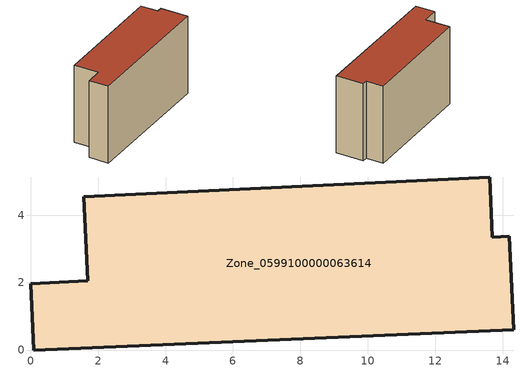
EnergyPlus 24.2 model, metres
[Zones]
Zone_0599100000063614
 floor ground (C_G): 14.33,0.6 0.09,0 0,1.97 1.7,2.06 1.58,4.55 13.61,5.13 13.69,3.35 14.2,3.38 z0
 wall outside (C_F): 13.69,3.35 13.61,5.13 1.58,4.55 1.7,2.06 0,1.97 0.09,0 14.33,0.6 14.2,3.38 13.69,3.35 z0:7.93
 roof outside (C_R): 14.33,0.6 14.2,3.38 13.69,3.35 13.61,5.13 1.58,4.55 1.7,2.06 0,1.97 0.09,0 z7.93
[BUILDING]
Pand.0599100000063614: North Axis=0; Terrain=City; Loads Convergence Tolerance Value=0.04; Temperature Convergence Tolerance Value=0.4; Solar Distribution=FullExterior; Maximum Number of Warmup Days=25; Minimum Number of Warmup Days=1
[Site:Location]
Rotterdam.The.Hague.AP_ZH_NLD Design_Conditions: Latitude=51.96; Longitude=4.45; Time Zone=1; Elevation=-4.5
[SITE:GROUNDTEMPERATURE:BUILDINGSURFACE]
18, 18, 18, 18, 18, 18, 18, 18, 18, 18, 18, 18
[MATERIAL] Thermal Absorptance=0.9; Solar Absorptance=0.7; Visible Absorptance=0.7
Name | Roughness | Thickness | Conductivity | Density | Specific Heat
G.TI.1946 | MediumSmooth | 0.15 | 1 | 540 | 1210
F.TI.1946 | Rough | 0.3 | 0.857143 | 1920 | 840
R.TI.1946 | MediumRough | 0.2 | 0.1 | 1500 | 1000
[CONSTRUCTION]
C_G: G.TI.1946
C_F: F.TI.1946
C_R: R.TI.1946
[ZONE]
Zone_0599100000063614: Type=1; Multiplier=1; Ceiling Height=Autocalculate; Volume=Autocalculate; Floor Area=autocalculate; Part of Total Floor Area=Yes
[ZONEINFILTRATION:DESIGNFLOWRATE]
Infil_Zone_0599100000063614: Zone or ZoneList or Space or SpaceList=Zone_0599100000063614; Schedule=AlwaysOn; Design Flow Rate Calculation Method=Flow/Area; Flow Rate per Floor Area=0.003; Constant Term Coefficient=1; Temperature Term Coefficient=0; Velocity Term Coefficient=0; Velocity Squared Term Coefficient=0
[HVACTEMPLATE:ZONE:IDEALLOADSAIRSYSTEM]
Zone_0599100000063614: Maximum Heating Supply Air Temperature=50; Minimum Cooling Supply Air Temperature=13; Maximum Heating Supply Air Humidity Ratio=0.0156; Minimum Cooling Supply Air Humidity Ratio=0.0077; Heating Limit=NoLimit; Cooling Limit=NoLimit; Dehumidification Control Type=ConstantSensibleHeatRatio; Cooling Sensible Heat Ratio=0.7; Dehumidification Setpoint=60; Humidification Control Type=None; Humidification Setpoint=30; Outdoor Air Method=None; Outdoor Air Flow Rate per Person=0.00944; Outdoor Air Flow Rate per Zone Floor Area=0; Outdoor Air Flow Rate per Zone=0; Demand Controlled Ventilation Type=None; Outdoor Air Economizer Type=NoEconomizer; Heat Recovery Type=None; Sensible Heat Recovery Effectiveness=0.7; Latent Heat Recovery Effectiveness=0.65
[ZONECONTROL:THERMOSTAT]
ThermostatControl_Zone_0599100000063614: Zone or ZoneList=Zone_0599100000063614; Control Type Schedule=DualSetpointControlType; Control 1=Thermostat_Zone_0599100000063614; Temperature Difference Between Cutout And Setpoint=0
[THERMOSTATSETPOINT:DUALSETPOINT]
Thermostat_Zone_0599100000063614: Heating Setpoint Temperature Schedule=HeatingSetpoint_Zone_0599100000063614; Cooling Setpoint Temperature Schedule=CoolingSetpoint_Zone_0599100000063614
[SCHEDULE:COMPACT]
HeatingSetpoint_Zone_0599100000063614: Through: 12/31, For: AllDays, Until: 24:00, 21
CoolingSetpoint_Zone_0599100000063614: Through: 12/31, For: AllDays, Until: 24:00, 24
DualSetpointControlType: Through: 12/31, For: AllDays, Until: 24:00, 4
AlwaysOn: Through: 12/31, For: AllDays, Until: 24:00, 1
